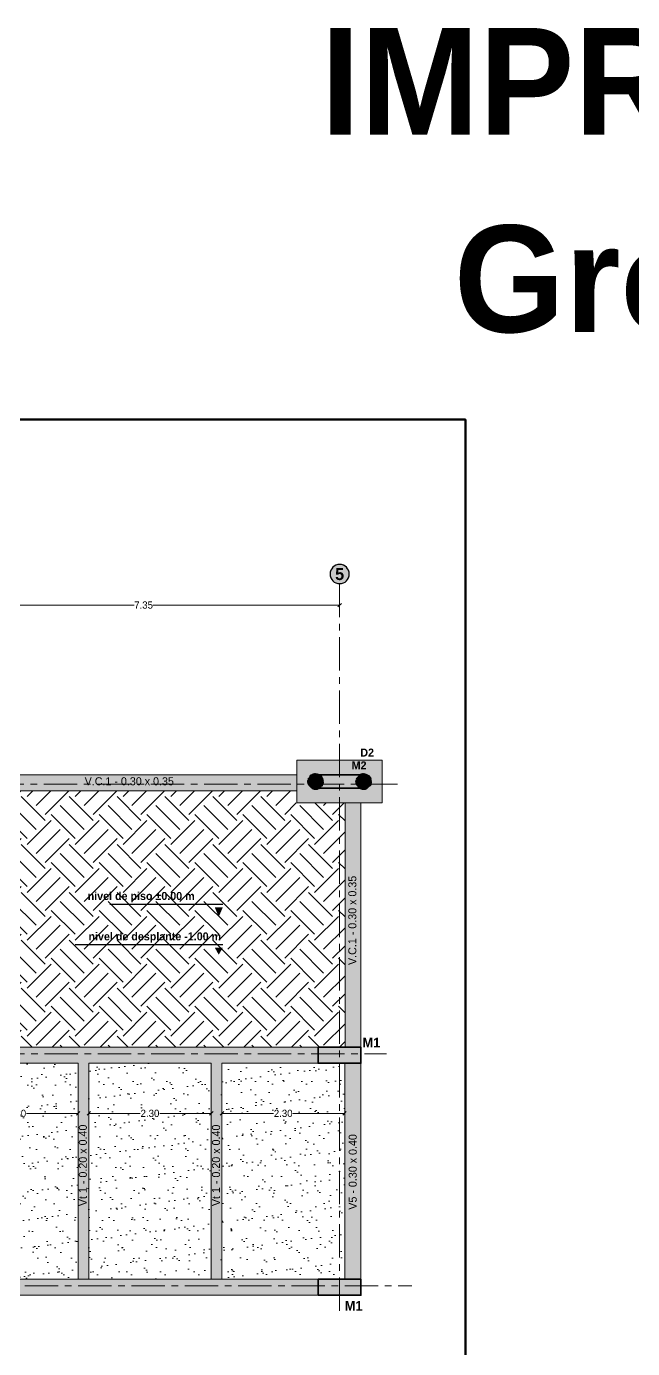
# Model space of a CAD drawing. Header units: metres. Extents: x 187 to 346, y 195 to 238.
# Drawn here: x 229.44 to 240.81, y 213.51 to 238.28 of the extents above; entities that cross this region are included whole.
import ezdxf
from ezdxf.enums import TextEntityAlignment as Align

# ---------------------------------------------------------------- set-up
doc = ezdxf.new("R2010")
doc.units = ezdxf.units.M
doc.linetypes.add('CENTER', pattern=[2, 1.25, -0.25, 0.25, -0.25])
doc.linetypes.add('HIDDEN', pattern=[0.375, 0.25, -0.125])
for name, color, linetype, lineweight, true_color in [('Achu-Columnas', 251, 'Continuous', 13, 0x616161), ('Achu-Columneta', 8, 'Continuous', 13, 0x7a7a7a), ('Achu-Sombra 3', 9, 'Continuous', 13, 0xc9c9c9), ('Achu-Sombra 5', 254, 'Continuous', 13, 0xe8e8e8), ('Achu-Teja', 9, 'Continuous', 5, 0xbdbdbd)]:
    doc.layers.add(name, color=color, linetype=linetype, lineweight=lineweight, true_color=true_color)
for name, color, linetype, lineweight in [('Achu-Tierra', 42, 'Continuous', 5), ('Columnas', 194, 'Continuous', 35), ('Pilote', 7, 'HIDDEN', 20), ('Tex-Col', 251, 'Continuous', 25), ('Tex-Tex', 8, 'Continuous', 25), ('Tex-Vigas', 7, 'Continuous', 13), ('Vigas Cubierta', 144, 'Continuous', 13), ('Zapatas', 134, 'Continuous', 20), ('¡Ejes-Cotas', 7, 'Continuous', 25), ('¡Ejes-Etiqueta', 1, 'Continuous', 30), ('¡Ejes-Linea', 8, 'CENTER', 9), ('¡Ejes-Texto', 7, 'Continuous', 25), ('¡Margen', 152, 'Continuous', 80)]:
    doc.layers.add(name, color=color, linetype=linetype, lineweight=lineweight)
doc.layers.add('¡¡NOTAS QUE NO SE IMPRIMEN', color=5, linetype='Continuous', lineweight=0, plot=False)
doc.styles.add('Century Gothic Gordas', font='GOTHICB.TTF')
doc.styles.add('Cotas', font='GOTHIC.TTF')
doc.dimstyles.new('NINGUNA', dxfattribs={"dimtxt": 0.1125, "dimasz": 0.065, "dimexe": 0.025, "dimexo": 0.075, "dimgap": 0.005, "dimtad": 0, "dimtoh": 1, "dimzin": 4, "dimdsep": 46, "dimtxsty": 'Cotas', "dimblk": 'OBLIQUE', "dimcen": 0, "dimse1": 1, "dimse2": 1, "dimclrd": 256, "dimclre": 256, "dimclrt": 256, "dimadec": 1, "dimazin": 0, "dimtfac": 1.333333, "dimtix": 1, "dimtofl": 0, "dimtmove": 2, "dimatfit": 0, "dimfxl": 1, "dimtolj": 1, "dimtzin": 0, "dimlwd": 9, "dimlwe": 9, "dimarcsym": 0})

# ---------------------------------------------------------------- blocks, each defined once
blk = doc.blocks.new('Relleno Etiqueta Eje')
at = {"true_color": 0xe0e0e0}
h = blk.add_hatch(color=254, dxfattribs=at)
h.dxf.hatch_style = 1
edge = h.paths.add_edge_path()
edge.add_arc((0, 0), 0.16, 0, 360)
blk.add_circle((0, 0), 0.16)
blk = doc.blocks.new('_Oblique')
at = {"color": 0, "linetype": 'ByBlock', "lineweight": -2}
blk.add_line((-0.5, -0.5), (0.5, 0.5), dxfattribs=at)
blk = doc.blocks.new('*D308')
at = {"layer": 'Defpoints', "color": 0, "transparency": 16777216}
for p in [(235.315, 227.838), (235.315, 227.437), (227.965, 226.647)]:
    blk.add_point(p, dxfattribs=at)
at = {"layer": '¡Ejes-Cotas', "lineweight": 9, "transparency": 16777216}
for p, q in [((227.965, 227.437), (231.464, 227.437)), ((235.315, 227.437), (231.816, 227.437))]:
    blk.add_line(p, q, dxfattribs=at)
at = {"layer": '¡Ejes-Cotas', "lineweight": 9, "transparency": 16777216, "xscale": 0.065, "yscale": 0.065, "zscale": 0.065, "rotation": 180}
blk.add_blockref('_Oblique', (227.965, 227.437), dxfattribs=at)
at = {"layer": '¡Ejes-Cotas', "lineweight": 9, "transparency": 16777216, "xscale": 0.065, "yscale": 0.065, "zscale": 0.065}
blk.add_blockref('_Oblique', (235.315, 227.437), dxfattribs=at)
at = {"layer": '¡Ejes-Cotas', "transparency": 16777216, "insert": (231.64, 227.437), "char_height": 0.135, "attachment_point": 5, "style": 'Cotas'}
blk.add_mtext('\\A1;7.35', dxfattribs=at)
blk = doc.blocks.new('*D322')
at = {"layer": 'Defpoints', "color": 0, "transparency": 16777216}
for p in [(228.115, 218.854), (230.412, 218.854), (230.412, 217.913)]:
    blk.add_point(p, dxfattribs=at)
at = {"layer": '¡Ejes-Cotas', "lineweight": 9, "transparency": 16777216}
for p, q in [((228.115, 217.913), (229.082, 217.913)), ((230.412, 217.913), (229.445, 217.913))]:
    blk.add_line(p, q, dxfattribs=at)
at = {"layer": '¡Ejes-Cotas', "lineweight": 9, "transparency": 16777216, "xscale": 0.065, "yscale": 0.065, "zscale": 0.065, "rotation": 180}
blk.add_blockref('_Oblique', (228.115, 217.913), dxfattribs=at)
at = {"layer": '¡Ejes-Cotas', "lineweight": 9, "transparency": 16777216, "xscale": 0.065, "yscale": 0.065, "zscale": 0.065}
blk.add_blockref('_Oblique', (230.412, 217.913), dxfattribs=at)
at = {"layer": '¡Ejes-Cotas', "transparency": 16777216, "insert": (229.263, 217.913), "char_height": 0.135, "attachment_point": 5, "style": 'Cotas'}
blk.add_mtext('\\A1;2.30', dxfattribs=at)
blk = doc.blocks.new('*D323')
at = {"layer": 'Defpoints', "color": 0, "transparency": 16777216}
for p in [(230.612, 218.854), (232.909, 217.913), (232.909, 217.758)]:
    blk.add_point(p, dxfattribs=at)
at = {"layer": '¡Ejes-Cotas', "lineweight": 9, "transparency": 16777216}
for p, q in [((230.612, 217.913), (231.579, 217.913)), ((232.909, 217.913), (231.942, 217.913))]:
    blk.add_line(p, q, dxfattribs=at)
at = {"layer": '¡Ejes-Cotas', "lineweight": 9, "transparency": 16777216, "xscale": 0.065, "yscale": 0.065, "zscale": 0.065, "rotation": 180}
blk.add_blockref('_Oblique', (230.612, 217.913), dxfattribs=at)
at = {"layer": '¡Ejes-Cotas', "lineweight": 9, "transparency": 16777216, "xscale": 0.065, "yscale": 0.065, "zscale": 0.065}
blk.add_blockref('_Oblique', (232.909, 217.913), dxfattribs=at)
at = {"layer": '¡Ejes-Cotas', "transparency": 16777216, "insert": (231.76, 217.913), "char_height": 0.135, "attachment_point": 5, "style": 'Cotas'}
blk.add_mtext('\\A1;2.30', dxfattribs=at)
blk = doc.blocks.new('*D324')
at = {"layer": 'Defpoints', "color": 0, "transparency": 16777216}
for p in [(233.109, 218.854), (235.406, 217.913), (235.406, 217.758)]:
    blk.add_point(p, dxfattribs=at)
at = {"layer": '¡Ejes-Cotas', "lineweight": 9, "transparency": 16777216}
for p, q in [((233.109, 217.913), (234.076, 217.913)), ((235.406, 217.913), (234.439, 217.913))]:
    blk.add_line(p, q, dxfattribs=at)
at = {"layer": '¡Ejes-Cotas', "lineweight": 9, "transparency": 16777216, "xscale": 0.065, "yscale": 0.065, "zscale": 0.065, "rotation": 180}
blk.add_blockref('_Oblique', (233.109, 217.913), dxfattribs=at)
at = {"layer": '¡Ejes-Cotas', "lineweight": 9, "transparency": 16777216, "xscale": 0.065, "yscale": 0.065, "zscale": 0.065}
blk.add_blockref('_Oblique', (235.406, 217.913), dxfattribs=at)
at = {"layer": '¡Ejes-Cotas', "transparency": 16777216, "insert": (234.257, 217.913), "char_height": 0.135, "attachment_point": 5, "style": 'Cotas'}
blk.add_mtext('\\A1;2.30', dxfattribs=at)
blk = doc.blocks.new('Pilote Dia 20 cm')
at = {"layer": 'Pilote', "linetype": 'Continuous', "lineweight": 5, "true_color": 0x636363}
h = blk.add_hatch(dxfattribs=at)
h.set_pattern_fill('ANSI31', color=251, scale=0.005, style=0)
h.set_pattern_definition([(45, (16.299932, 2.431944), (-0.01122532, 0.01122532), [])])
edge = h.paths.add_edge_path()
edge.add_arc((0, 0), 0.15, 0, 360)
at = {"layer": 'Pilote', "ltscale": 0.4}
blk.add_circle((0, 0), 0.15, dxfattribs=at)

msp = doc.modelspace()

# ---------------------------------------------------------------- hatches: boundary and pattern name
at = {"layer": 'Achu-Columnas', "linetype": 'ByBlock', "lineweight": -2}
h = msp.add_hatch(color=256, dxfattribs=at)
h.dxf.hatch_style = 1
h.paths.add_polyline_path([(234.915, 219.1537), (234.9125, 218.8537), (235.7125, 218.8537), (235.715, 219.1537)])
at = {"layer": 'Achu-Columneta', "linetype": 'ByBlock', "lineweight": -2}
h = msp.add_hatch(color=256, dxfattribs=at)
h.dxf.hatch_style = 1
h.paths.add_polyline_path([(234.915, 224.0062), (235.715, 224.0062), (235.715, 224.2562), (234.915, 224.2562)])
h = msp.add_hatch(color=256, dxfattribs=at)
h.dxf.hatch_style = 1
h.paths.add_polyline_path([(234.9125, 214.5067), (235.7125, 214.5067), (235.7125, 214.8067), (234.9125, 214.8067)])
at = {"layer": 'Achu-Sombra 3', "linetype": 'ByBlock', "lineweight": -2}
h = msp.add_hatch(color=256, dxfattribs=at)
h.dxf.hatch_style = 1
h.paths.add_polyline_path([(227.465, 226.2562), (222.2577, 226.2562), (222.2577, 226.0062), (227.465, 226.0062)])
h.paths.add_polyline_path([(221.908, 225.6062), (221.608, 225.6062), (221.608, 224.4062), (221.908, 224.4062)])
h.paths.add_polyline_path([(227.44, 224.2562), (221.9577, 224.2562), (221.9577, 224.0562), (221.908, 224.0562), (221.908, 223.9562), (227.44, 223.9562)])
h.paths.add_polyline_path([(234.515, 224.2562), (228.44, 224.2562), (228.44, 223.9562), (234.515, 223.9562)])
h.paths.add_polyline_path([(235.7138, 223.7312), (235.417, 223.7312), (235.417, 219.1537), (235.7138, 219.1537)])
h.paths.add_polyline_path([(228.115, 223.5812), (227.815, 223.5812), (227.815, 220.1037), (228.115, 220.1037)])
h.paths.add_polyline_path([(235.7138, 218.8537), (235.415, 218.8537), (235.415, 214.7076), (235.7138, 214.7076)])
h.paths.add_polyline_path([(234.9125, 219.1537), (228.115, 219.1537), (228.115, 218.8537), (234.9125, 218.8537)])
h.paths.add_polyline_path([(235.6825, 214.8067), (228.115, 214.8067), (228.115, 214.5067), (235.6825, 214.5067)])
h = msp.add_hatch(color=256, dxfattribs=at)
h.dxf.hatch_style = 1
h.paths.add_polyline_path([(230.6019, 218.8537), (230.4019, 218.8537), (230.4019, 214.8067), (230.6019, 214.8067)])
h.paths.add_polyline_path([(233.0889, 218.8537), (232.8889, 218.8537), (232.8889, 214.8067), (233.0889, 214.8067)])
at = {"layer": 'Achu-Sombra 5', "linetype": 'Continuous', "lineweight": 5}
h = msp.add_hatch(color=256, dxfattribs=at)
h.dxf.hatch_style = 1
h.paths.add_polyline_path([(222.2577, 226.6062), (221.2577, 226.6062), (221.2577, 225.6062), (222.2577, 225.6062)])
h.paths.add_polyline_path([(221.9077, 226.2562), (221.9077, 225.9562), (221.6077, 225.9562), (221.6077, 226.2562)], flags=16)
h.paths.add_polyline_path([(228.465, 226.6062), (227.465, 226.6062), (227.465, 225.6062), (228.465, 225.6062)])
h.paths.add_polyline_path([(228.115, 226.2562), (228.115, 225.9562), (227.815, 225.9562), (227.815, 226.2562)], flags=16)
h.paths.add_polyline_path([(228.44, 224.5812), (227.44, 224.5812), (227.44, 223.5812), (228.44, 223.5812)])
h.paths.add_polyline_path([(228.115, 224.2562), (228.115, 223.9062), (227.765, 223.9062), (227.765, 224.2562)], flags=16)
h.paths.add_polyline_path([(236.115, 224.5312), (234.515, 224.5312), (234.515, 223.7312), (236.115, 223.7312)])
h.paths.add_polyline_path([(234.915, 224.2562), (235.685, 224.2562), (235.685, 224.0062), (234.915, 224.0062)], flags=16)
at = {"layer": 'Achu-Teja', "linetype": 'Continuous', "lineweight": 5}
h = msp.add_hatch(dxfattribs=at)
h.set_pattern_fill('AR-SAND', color=256, scale=0.008)
h.set_pattern_definition([(37.5, (203.75178, 254.0956), (-0.0128003, 0.3915306), [0, -0.308864, 0, -0.34544, 0, -0.3302]), (7.5, (203.7518, 254.0956), (0.3596186, 0.57346), [0, -0.166624, 0, -0.278384, 0, -0.10668]), (327.5, (203.50184, 254.0956), (0.632794, 0.0011497), [0, -0.1016, 0, -0.36576, 0, -0.47752]), (317.5, (203.50184, 254.0956), (0.610845, 0.1783435), [0, -0.0508, 0, -0.239776, 0, -0.27432])])
h.paths.add_polyline_path([(230.4019, 218.8537), (228.115, 218.8537), (228.115, 214.8067), (230.4019, 214.8067)])
h.paths.add_polyline_path([(232.8889, 218.8537), (230.6019, 218.8537), (230.6019, 214.8067), (232.8889, 214.8067)])
h.paths.add_polyline_path([(235.285, 218.8537), (234.8825, 218.8537), (233.0889, 218.8537), (233.0889, 214.8067), (235.285, 214.8067)])
h.paths.add_polyline_path([(235.415, 218.8537), (235.285, 218.8537), (235.285, 214.8067), (235.415, 214.8067)])
at = {"layer": 'Achu-Tierra', "linetype": 'Continuous', "lineweight": 5}
h = msp.add_hatch(dxfattribs=at)
h.set_pattern_fill('EARTH', color=256, scale=0.1, angle=45, style=0)
h.set_pattern_definition([(45, (203.7518, 254.0456), (0, 0.898026), [0.635, -0.635]), (45, (203.5834, 254.214), (0, 0.898026), [0.635, -0.635]), (45, (203.415, 254.3824), (0, 0.898026), [0.635, -0.635]), (135, (203.415, 254.4946), (-0.898026, 0), [0.635, -0.635]), (135, (203.5834, 254.663), (-0.898026, 0), [0.635, -0.635]), (135, (203.7518, 254.8314), (-0.898026, 0), [0.635, -0.635])])
h.paths.add_polyline_path([(235.417, 223.7312), (234.485, 223.7312), (234.485, 223.9562), (228.44, 223.9562), (228.44, 223.6312), (228.115, 223.6312), (228.115, 219.1537), (235.417, 219.1537)])
h.paths.add_polyline_path([(227.815, 223.6312), (227.44, 223.6312), (227.44, 223.9562), (221.908, 223.9562), (221.908, 220.4537), (224.4855, 220.4537), (224.4855, 220.1537), (227.815, 220.1537)])
h.paths.add_polyline_path([(227.815, 225.6062), (227.465, 225.6062), (227.465, 226.0062), (222.2577, 226.0062), (222.2577, 225.6062), (221.908, 225.6062), (221.908, 224.4562), (221.9877, 224.4562), (221.9877, 224.2562), (227.44, 224.2562), (227.44, 224.6312), (227.815, 224.6312)])

# ---------------------------------------------------------------- linework, layer by layer
at = {"layer": 'Columnas'}
for points in [[(234.915, 224.0062), (235.715, 224.0062), (235.715, 224.2562), (234.915, 224.2562)], [(234.915, 224.2562), (234.915, 224.0062), (235.715, 224.0062), (235.715, 224.2562)], [(234.915, 224.2562), (234.915, 224.0062), (235.715, 224.0062), (235.715, 224.2562)], [(234.9125, 219.1537), (234.9125, 218.8537), (235.7125, 218.8537), (235.7125, 219.1537)], [(234.9125, 219.1537), (234.9125, 218.8537), (235.7125, 218.8537), (235.7125, 219.1537)], [(234.9125, 218.8537), (235.7125, 218.8537), (235.7125, 219.1537), (234.9125, 219.1537)], [(234.9125, 219.1537), (234.9125, 218.8537), (235.7125, 218.8537), (235.7125, 219.1537)], [(234.9125, 214.5067), (235.7125, 214.5067), (235.7125, 214.8067), (234.9125, 214.8067)]]:
    msp.add_lwpolyline(points, close=True, dxfattribs=at)
at = {"layer": 'Tex-Tex'}
for p, q in [((233.1249, 221.8273), (231.0068, 221.8273)), ((233.1249, 221.0704), (230.3606, 221.0704))]:
    msp.add_line(p, q, dxfattribs=at)
for points in [[(233.0483, 221.5946, 0, 0.15, 0), (233.0496, 221.773, 0.15, 0.15, 0)], [(233.0483, 220.8877, 0, 0.15, 0), (233.0496, 221.0161, 0.15, 0.15, 0)]]:
    msp.add_lwpolyline(points, format="xyseb", dxfattribs=at)
at = {"layer": 'Vigas Cubierta'}
for p, q in [((228.44, 224.2562), (234.515, 224.2562)), ((228.44, 223.9562), (234.515, 223.9562)), ((235.417, 219.1575), (235.417, 223.7312)), ((235.715, 223.7312), (235.7125, 219.1037)), ((228.1125, 219.1537), (235.417, 219.1537)), ((230.4119, 218.8537), (228.115, 218.8537)), ((230.4119, 218.8537), (230.4119, 214.8067)), ((230.6119, 218.8537), (230.6119, 214.8067)), ((232.9089, 218.8537), (230.6119, 218.8537)), ((232.9089, 218.8537), (232.9089, 214.8067)), ((233.1089, 218.8537), (233.1089, 214.8067)), ((235.415, 218.8537), (233.1089, 218.8537)), ((235.355, 218.8537), (234.9125, 218.8537)), ((235.415, 218.8537), (235.415, 214.8067)), ((235.715, 218.8537), (235.7125, 214.7567)), ((228.115, 214.8067), (235.415, 214.8067)), ((221.9555, 214.5067), (234.9125, 214.5067))]:
    msp.add_line(p, q, dxfattribs=at)
at = {"layer": 'Zapatas'}
msp.add_lwpolyline([(234.515, 223.7312), (236.115, 223.7312), (236.115, 224.5312), (234.515, 224.5312)], close=True, dxfattribs=at)
at = {"layer": '¡Ejes-Linea', "linetype": 'CENTER', "ltscale": 0.5}
for p, q in [((235.315, 227.8384), (235.315, 214.2002)), ((213.7729, 224.0812), (236.4584, 224.0812)), ((213.7822, 219.0287), (236.1932, 219.0287)), ((220.4152, 214.6817), (236.6662, 214.6817))]:
    msp.add_line(p, q, dxfattribs=at)
at = {"layer": '¡Margen', "flags": 128}
msp.add_lwpolyline([(237.6718, 194.7978), (237.6718, 230.9122), (187.4218, 230.9122), (187.4218, 194.7978)], close=True, dxfattribs=at)

# ---------------------------------------------------------------- block references
at = {"layer": 'Pilote'}
for p in [(234.865, 224.1312), (235.765, 224.1312)]:
    msp.add_blockref('Pilote Dia 20 cm', p, dxfattribs=at)
at = {"layer": '¡Ejes-Etiqueta', "xscale": -1.125, "yscale": 1.125, "zscale": 1.125, "rotation": 180}
msp.add_blockref('Relleno Etiqueta Eje', (235.315, 228.0184), dxfattribs=at)

# ---------------------------------------------------------------- texts
at = {"layer": 'Tex-Col', "ltscale": 0.25, "style": 'Century Gothic Gordas'}
for s, p in [('D2', (235.959, 224.6734)), ('P1', (234.9727, 224.1271)), ('P1', (235.8727, 224.1271))]:
    msp.add_text(s, height=0.15, dxfattribs=at).set_placement(p, align=Align.MIDDLE_RIGHT)
at = {"layer": 'Tex-Col', "ltscale": 0.25, "insert": (235.6795, 224.4335), "char_height": 0.15, "attachment_point": 5, "style": 'Century Gothic Gordas'}
msp.add_mtext_dynamic_manual_height_columns('M2 ', width=2.145217, gutter_width=12.5, heights=[0], dxfattribs=at)
at = {"layer": 'Tex-Tex', "char_height": 0.15, "attachment_point": 5, "style": 'Century Gothic Gordas'}
for s, insert in [('nivel de piso ±0.00 m', (231.5946, 221.9642)), ('\\pxsm1.2,qr;nivel de desplante -1.00 m', (231.5946, 221.2073))]:
    msp.add_mtext_dynamic_manual_height_columns(s, width=2.998082, gutter_width=0.625, heights=[0], dxfattribs=dict(at, insert=insert))
at = {"layer": 'Tex-Vigas', "attachment_point": 5}
for s, insert, char_height, style in [('V.C.1 - 0.30 x 0.35', (231.3717, 224.135), 0.15, 'Cotas'), ('M1 ', (235.9099, 219.239), 0.18, 'Century Gothic Gordas'), ('M1 ', (235.5772, 214.3078), 0.18, 'Century Gothic Gordas')]:
    msp.add_mtext_dynamic_manual_height_columns(s, width=2.145217, gutter_width=12.5, heights=[0], dxfattribs=dict(at, insert=insert, char_height=char_height, style=style))
at = {"layer": 'Tex-Vigas', "char_height": 0.15, "attachment_point": 5, "rotation": 90, "style": 'Cotas'}
for s, insert in [('V.C.1 - 0.30 x 0.35', (235.5541, 221.5295)), ('Vt 1 - 0.20 x 0.40', (230.5021, 216.9391)), ('Vt 1 - 0.20 x 0.40', (232.999, 216.9391)), ('V5 - 0.30 x 0.40', (235.5611, 216.8163))]:
    msp.add_mtext_dynamic_manual_height_columns(s, width=2.145217, gutter_width=12.5, heights=[0], dxfattribs=dict(at, insert=insert))
at = {"layer": '¡Ejes-Texto', "style": 'Century Gothic Gordas'}
msp.add_text('5', height=0.225, dxfattribs=at).set_placement((235.315, 228.0184), align=Align.MIDDLE_CENTER)
at = {"layer": '¡¡NOTAS QUE NO SE IMPRIMEN', "style": 'Century Gothic Gordas'}
for s, p in [('IMPRIMIR EN MEDIOS PLIEGOS - ESCALA 1 : 75', (265.7947, 237.2492)), ('Grosores de línea con: MONOCHROME.CTB', (265.5424, 233.5507))]:
    msp.add_text(s, height=2, dxfattribs=at).set_placement(p, align=Align.MIDDLE_CENTER)

# ---------------------------------------------------------------- dimensions: what is measured, and where the dimension line sits
at = {"layer": '¡Ejes-Cotas'}
for base, p1, p2, picture, middle in [((235.315, 227.4367), (227.965, 226.6471), (235.315, 227.8384), '*D308', (231.64, 227.4367)), ((230.4119, 217.913), (228.115, 218.8537), (230.4119, 218.8537), '*D322', (229.2635, 217.913)), ((232.9089, 217.913), (230.6119, 218.8537), (232.9089, 217.7576), '*D323', (231.7604, 217.913)), ((235.4058, 217.913), (233.1089, 218.8537), (235.4058, 217.7576), '*D324', (234.2573, 217.913))]:
    dim = msp.add_linear_dim(base=base, p1=p1, p2=p2, dimstyle='NINGUNA', override={"dimtxt": 0.135}, dxfattribs=at)
    dim.commit()
    dim.dimension.update_dxf_attribs({"geometry": picture, "text_midpoint": middle})

doc.saveas('drawing.dxf')
